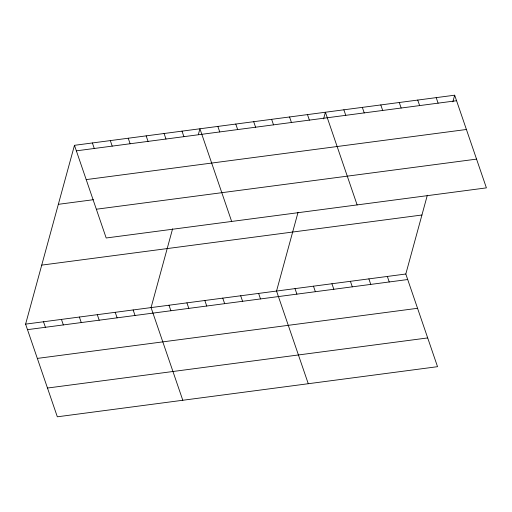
<?xml version="1.0" encoding="UTF-8"?>
<svg xmlns="http://www.w3.org/2000/svg" width="512" height="512" viewBox="0 0 512 512"><rect width="100%" height="100%" fill="white"/><g stroke="black" fill="none" stroke-linecap="round" stroke-linejoin="round"><path stroke-width="0.77" d="M427.334 195.245L405.811 274.01L437.536 366.682L57.331 416.8L25.6 324.128L74.464 145.318L454.669 95.2L486.4 187.872L106.189 237.99L74.464 145.318M172.595 228.826L151.072 307.59L182.797 400.262M198.317 134.682L199.93 128.781L231.661 221.453M298.061 212.282L276.538 291.053L308.269 383.718M323.584 118.88L325.402 112.243L357.126 204.915M452.858 101.837L454.669 95.2M76.352 150.842L456.563 100.723M86.202 179.603L466.406 129.485M58.336 204.326L93.408 199.706M96.346 209.229L476.557 159.117M41.722 265.12L421.933 215.002M25.6 324.128L405.811 274.01M27.494 329.651L407.699 279.533M37.338 358.413L417.549 308.294M47.482 388.038L427.693 337.926M436.205 97.632L438.093 103.162M417.734 100.07L419.629 105.594M399.27 102.502L401.158 108.026M380.8 104.941L382.694 110.464M362.336 107.373L364.224 112.896M343.866 109.805L345.76 115.334M387.341 276.442L389.235 281.971M368.877 278.88L370.765 284.403M307.475 114.605L309.37 120.128M350.406 281.312L352.301 286.835M289.555 116.966L291.443 122.49M331.942 283.75L333.83 289.274M271.629 119.328L273.517 124.851M313.472 286.182L315.366 291.706M253.702 121.69L255.597 127.219M295.008 288.614L296.896 294.144M235.782 124.051L237.67 129.581M217.856 126.419L219.744 131.942M258.611 293.414L260.506 298.938M240.691 295.776L242.579 301.299M182.01 131.142L183.898 136.666M222.765 298.138L224.659 303.661M164.083 133.504L165.978 139.027M204.838 300.499L206.733 306.029M146.157 135.866L148.051 141.395M186.918 302.861L188.806 308.39M128.237 138.234L130.125 143.757M168.992 305.229L170.886 310.752M110.31 140.595L112.205 146.118M92.384 142.957L94.278 148.48M133.146 309.952L135.034 315.475M115.219 312.314L117.114 317.837M97.299 314.675L99.187 320.205M79.373 317.037L81.267 322.566M61.446 319.405L63.341 324.928M43.526 321.766L45.414 327.29"/></g></svg>
